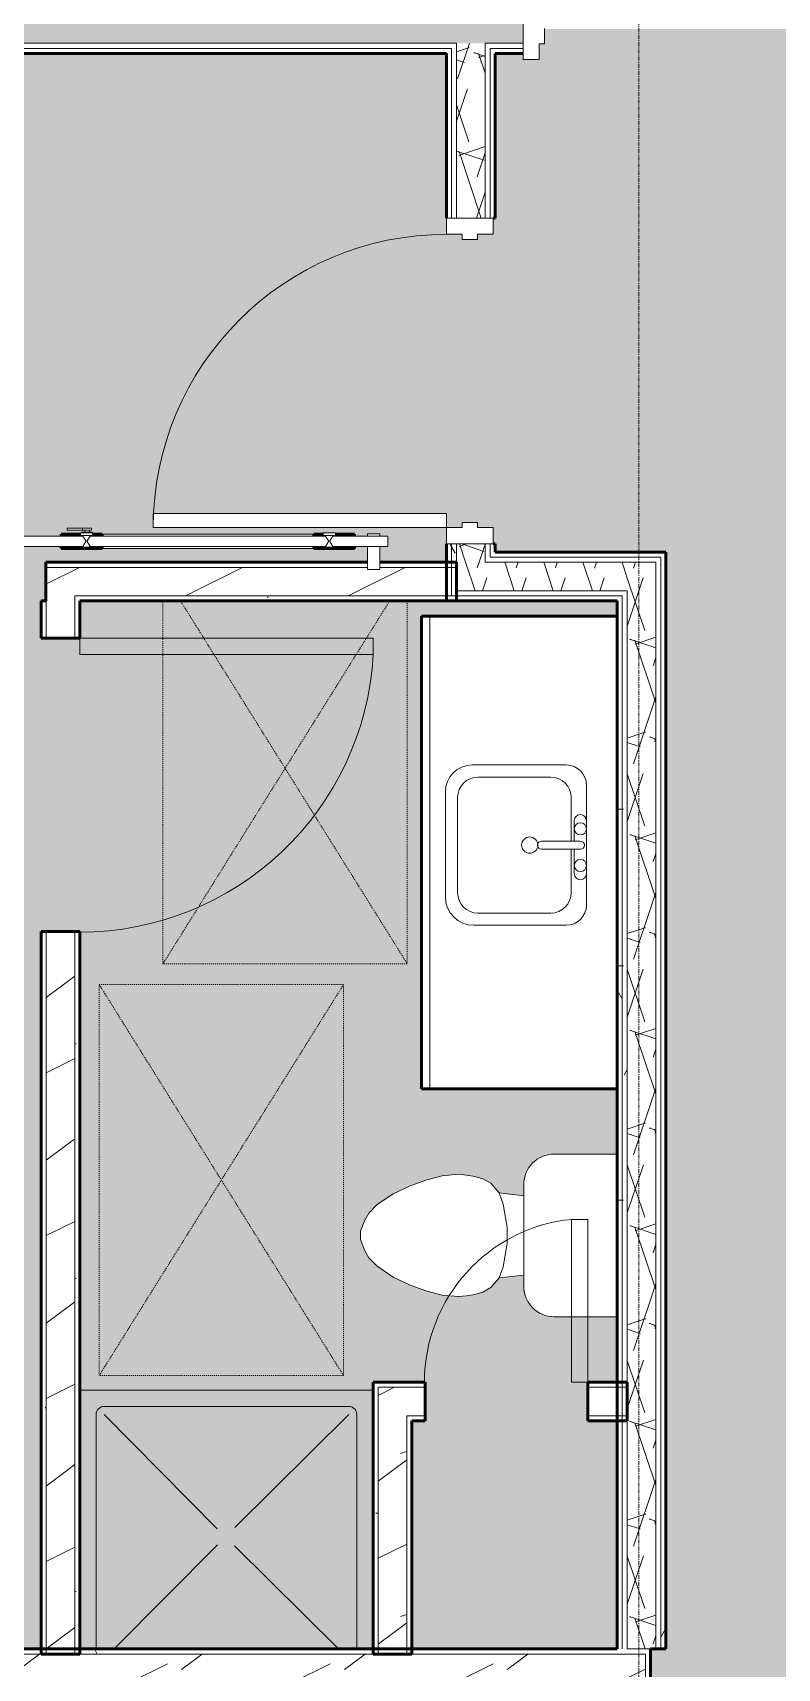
# Model space of a CAD drawing. Header units: inches. Extents: x -4292 to -464, y 9706 to 12474.
# Drawn here: x -3555.7 to -3464.3, y 11549 to 11749.7 of the extents above; entities that cross this region are included whole.
import ezdxf

# ---------------------------------------------------------------- set-up
doc = ezdxf.new("R2010")
doc.units = ezdxf.units.IN
doc.header["$MEASUREMENT"] = 0
doc.linetypes.add('Dash', pattern=[0.25, 0.125, -0.125])
doc.linetypes.add('Grid Line 1_2_', pattern=[0.875, 0.5, -0.125, 0.125, -0.125])
for name, color, linetype, lineweight in [('A-AREA-PATT-4', 254, 'Continuous', 9), ('A-DOOR-1', 7, 'Continuous', 9), ('A-DOOR-2', 90, 'Continuous', 20), ('A-DOOR-3', 50, 'Continuous', 13), ('A-DOOR-4', 250, 'Continuous', 50), ('A-DOOR-5', 31, 'Continuous', 20), ('A-DOOR-6', 31, 'Continuous', 9), ('A-DOOR-FRAM', 31, 'Continuous', 20), ('A-GENM-HDLN-1', 7, 'Dash', 9), ('A-WALL', 113, 'Continuous', 13), ('A-WALL-2', 250, 'Continuous', 50), ('A-WALL-3', 50, 'Continuous', 13), ('A-WALL-4', 113, 'Continuous', 50), ('A-WALL-PATT-1', 7, 'Continuous', 9), ('A-WALL-PATT-2', 8, 'Continuous', 9), ('A-WALL-PATT-5', 111, 'Continuous', 9), ('I-WALL-1', 2, 'Continuous', 50), ('P-SANR-FIXT-1', 7, 'Continuous', 9), ('Q-CASE-1', 250, 'Continuous', 50), ('Q-CASE-2', 7, 'Continuous', 9), ('S-GRID-1', 1, 'Grid Line 1_2_', 9)]:
    doc.layers.add(name, color=color, linetype=linetype, lineweight=lineweight)
doc.layers.add('A-AREA-PATT-6', color=254, linetype='Continuous', lineweight=9, transparency=1)
pattern_1 = [(0, (0, 0), (38.4, 9.6), [1.584, -27.216, 1.584, -27.216, -153.6]), (0, (0, 0), (38.4, 9.6), [-57.6, 1.584, -56.016, 1.584, -27.216, -67.2]), (0, (0, 0), (38.4, 9.6), [-144, 1.584, -17.616, 1.584, -46.416]), (120, (14.4, 4.8), (-27.513844, 28.4553755), [1.584, -27.216, 1.584, -27.216, -153.6]), (120, (14.4, 4.8), (-27.513844, 28.4553755), [-57.6, 1.584, -56.016, 1.584, -27.216, -67.2]), (120, (14.4, 4.8), (-27.513844, 28.4553755), [-144, 1.584, -17.616, 1.584, -46.416]), (240, (19.2, 24), (-10.886156, -38.0553755), [1.584, -27.216, 1.584, -27.216, -153.6]), (240, (19.2, 24), (-10.886156, -38.0553755), [-57.6, 1.584, -56.016, 1.584, -27.216, -67.2]), (240, (19.2, 24), (-10.886156, -38.0553755), [-144, 1.584, -17.616, 1.584, -46.416])]
pattern_2 = [(161.57, (0.6, 0.6), (-4.80033747, -0.00041462), [0, -34.152, 3.792, 0]), (18.43, (-0.6, 0.6), (-4.80033747, 0.00041462), [0, -34.152, 3.792, 0]), (108.43, (0.6, 0.6), (2.39913218, -12.00105099), [11.382, -26.562]), (71.57, (-0.6, 0.6), (2.39913218, 12.00105099), [11.382, -26.562])]
pattern_3 = [(216.87, (7.997, 19.992), (59.9755286, 39.9843071), [9.996, -89.964]), (206.565, (19.992, 13.994), (-19.991807, -19.992219), [22.352, -22.352]), (198.435, (19.992, 3.998), (-39.983821, -19.991955), [12.644, -50.576])]

msp = doc.modelspace()

# ---------------------------------------------------------------- hatches: boundary and pattern name
at = {"layer": 'A-AREA-PATT-4'}
h = msp.add_hatch(color=256, dxfattribs=at)
h.paths.add_polyline_path([(-3652.74, 11551.36), (-3652.74, 11630.36), (-3592.74, 11630.36), (-3592.74, 11551.36), (-3589.81, 11551.36), (-3589.81, 11569.36), (-3571.81, 11569.36), (-3571.81, 11551.36), (-3554.67, 11551.36), (-3554.67, 11639.41), (-3549.92, 11639.41), (-3549.92, 11551.36), (-3513.92, 11551.36), (-3513.92, 11584.12), (-3507.55, 11584.12), (-3507.55, 11579.37), (-3509.17, 11579.37), (-3509.17, 11551.36), (-3483.97, 11551.36), (-3483.97, 11579.37), (-3487.55, 11579.37), (-3487.55, 11584.12), (-3483.97, 11584.12), (-3483.97, 11592.14), (-3491.7, 11592.14), (-3492.66, 11592.27), (-3493.56, 11592.64), (-3494.33, 11593.23), (-3494.93, 11594), (-3495.3, 11594.9), (-3495.43, 11595.94), (-3495.43, 11597.25), (-3498.45, 11596.91), (-3499.45, 11595.71), (-3500.45, 11595.15), (-3501.96, 11594.79), (-3502.45, 11594.7), (-3503.45, 11594.62), (-3505.44, 11594.79), (-3507.45, 11595.33), (-3509.8, 11596.22), (-3511.45, 11596.99), (-3513.45, 11598.38), (-3514.45, 11599.38), (-3514.95, 11600.24), (-3515.45, 11601.62), (-3515.45, 11602.62), (-3514.95, 11603.99), (-3514.45, 11604.86), (-3513.3, 11605.96), (-3511.45, 11607.24), (-3509.45, 11608.18), (-3507.45, 11608.9), (-3505.44, 11609.44), (-3503.45, 11609.62), (-3501.92, 11609.44), (-3501.45, 11609.35), (-3500.45, 11609.08), (-3499.45, 11608.52), (-3498.45, 11607.33), (-3495.43, 11606.98), (-3495.43, 11608.37), (-3495.3, 11609.33), (-3494.93, 11610.23), (-3494.33, 11611), (-3493.56, 11611.59), (-3492.66, 11611.96), (-3491.7, 11612.09), (-3483.97, 11612.09), (-3483.97, 11620.12), (-3507.97, 11620.12), (-3507.97, 11678.11), (-3483.97, 11678.11), (-3483.97, 11679.99), (-3549.92, 11679.99), (-3549.92, 11675.41), (-3554.67, 11675.41), (-3554.67, 11679.99), (-3554.1, 11679.99), (-3554.1, 11684.74), (-3514.6, 11684.74), (-3514.6, 11686.69), (-3516.2, 11686.69), (-3516.2, 11686.44), (-3552.2, 11686.44), (-3552.2, 11686.69), (-3590.6, 11686.69), (-3590.6, 11684.74), (-3590.1, 11684.74), (-3590.1, 11679.99), (-3593.94, 11679.99), (-3593.94, 11669.56), (-3599.24, 11669.56), (-3599.24, 11668.81), (-3601.74, 11668.81), (-3601.74, 11669.56), (-3638.99, 11669.56), (-3638.99, 11670.94), (-3673.99, 11670.94), (-3673.99, 11669.56), (-3674.24, 11669.56), (-3674.24, 11668.81), (-3676.74, 11668.81), (-3676.74, 11551.36), (-3673.74, 11551.36), (-3673.74, 11569.36), (-3655.74, 11569.36), (-3655.74, 11551.36)], flags=0)
h.paths.add_polyline_path([(-3504.92, 11688.99), (-3540.92, 11688.99), (-3540.92, 11690.74), (-3504.92, 11690.74)], flags=0)
h.paths.add_polyline_path([(-3851.85, 11557.21), (-3848.54, 11557.21), (-3848.54, 11583.21), (-3823.54, 11583.21), (-3823.54, 11557.21), (-3819.91, 11557.21), (-3819.91, 11582.38), (-3820.54, 11582.38), (-3820.54, 11587.13), (-3815.16, 11587.13), (-3815.16, 11575.36), (-3705.49, 11575.36), (-3705.49, 11664.69), (-3713.49, 11664.69), (-3713.49, 11700.44), (-3705.49, 11700.44), (-3705.49, 11705.19), (-3593.94, 11705.19), (-3593.94, 11684.74), (-3592.1, 11684.74), (-3592.1, 11686.69), (-3593.1, 11686.71), (-3593.1, 11687.94), (-3592.1, 11687.94), (-3592.1, 11688.21), (-3590.6, 11688.21), (-3590.6, 11687.94), (-3552.2, 11687.94), (-3552.2, 11688.19), (-3549.86, 11688.19), (-3549.86, 11688.36), (-3549.58, 11688.36), (-3549.53, 11688.44), (-3549.21, 11688.44), (-3549.26, 11688.69), (-3551.46, 11688.71), (-3551.41, 11688.94), (-3548.47, 11688.94), (-3548.52, 11688.69), (-3548.86, 11688.69), (-3548.86, 11688.44), (-3548.48, 11688.44), (-3548.48, 11688.36), (-3548.36, 11688.36), (-3548.36, 11688.19), (-3520.04, 11688.19), (-3520.04, 11688.36), (-3518.54, 11688.36), (-3518.54, 11688.19), (-3516.2, 11688.19), (-3516.2, 11687.94), (-3514.6, 11687.94), (-3514.6, 11688.21), (-3513.1, 11688.21), (-3513.1, 11687.94), (-3512.1, 11687.92), (-3512.1, 11686.69), (-3513.1, 11686.69), (-3513.1, 11684.74), (-3504.92, 11684.74), (-3504.92, 11688.99), (-3502.99, 11688.99), (-3502.99, 11689.61), (-3501.92, 11689.61), (-3501.92, 11724.36), (-3502.99, 11724.36), (-3502.99, 11724.99), (-3504.92, 11724.99), (-3504.92, 11747.19), (-3741.11, 11747.19), (-3741.11, 11731.06), (-3759.11, 11731.06), (-3759.11, 11735.06), (-3795.11, 11735.06), (-3795.11, 11731.06), (-3813.11, 11731.06), (-3813.11, 11747.19), (-3819.6, 11747.19), (-3819.6, 11736.64), (-3824.35, 11736.64), (-3824.35, 11747.19), (-3851.85, 11747.19), (-3851.85, 11740.4), (-3855.72, 11740.4), (-3855.72, 11702.38), (-3852.5, 11702.38), (-3852.47, 11705.34), (-3824.35, 11705.34), (-3824.35, 11706.64), (-3819.6, 11706.64), (-3819.6, 11715.06), (-3759.6, 11715.06), (-3759.6, 11685.06), (-3819.6, 11685.06), (-3819.6, 11700.59), (-3851.85, 11700.59), (-3851.85, 11587.13), (-3850.54, 11587.13), (-3850.54, 11582.38), (-3851.85, 11582.38), (-3851.85, 11563.71)], flags=0)
h.paths.add_polyline_path([(-3807.95, 11634.42), (-3840.96, 11634.42), (-3840.96, 11669.42), (-3834.96, 11669.42), (-3834.96, 11670.42), (-3762.96, 11670.42), (-3762.96, 11669.42), (-3756.96, 11669.42), (-3756.96, 11634.42), (-3787.53, 11634.42)], flags=0)
h.paths.add_polyline_path([(-3681.49, 11664.69), (-3681.49, 11700.44), (-3683.49, 11700.44), (-3683.49, 11664.69)], flags=0)
h.paths.add_polyline_path([(-3636.99, 11670.94), (-3601.99, 11670.94), (-3601.99, 11674.31), (-3601.74, 11674.31), (-3601.74, 11675.06), (-3599.24, 11675.06), (-3599.24, 11674.31), (-3598.69, 11674.31), (-3598.69, 11700.44), (-3676.74, 11700.44), (-3676.74, 11675.06), (-3674.24, 11675.06), (-3674.24, 11674.31), (-3673.99, 11674.31), (-3673.99, 11672.31), (-3636.99, 11672.31)], flags=0)
h.paths.add_polyline_path([(-3850.5, 11707.39), (-3851.5, 11707.39), (-3851.5, 11735.39), (-3826.25, 11735.39), (-3826.25, 11717.38), (-3825.75, 11717.36), (-3825.75, 11716.9), (-3826.25, 11716.9), (-3826.25, 11707.39), (-3835.63, 11707.39)], flags=0)
at = {"layer": 'A-AREA-PATT-6'}
h = msp.add_hatch(color=256, dxfattribs=at)
h.paths.add_polyline_path([(-2573.72, 10267.78), (-2609.72, 10267.78), (-2609.72, 10269.53), (-2573.72, 10269.53)], flags=0)
h.paths.add_polyline_path([(-2573.72, 11759), (-2609.72, 11759), (-2609.72, 11760.75), (-2573.72, 11760.75)], flags=0)
h.paths.add_polyline_path([(-2622.79, 10240.18), (-2589.26, 10240.18), (-2589.26, 10240.74), (-2587.26, 10240.74), (-2587.26, 10246.36), (-2573.72, 10246.36), (-2573.72, 10267.78), (-2571.97, 10267.78), (-2571.97, 10268.4), (-2570.72, 10268.4), (-2570.72, 10339.15), (-2571.97, 10339.15), (-2571.97, 10339.78), (-2573.72, 10339.78), (-2573.72, 10364.19), (-2493.57, 10364.19), (-2481.15, 10376.61), (-2481.68, 10377.14), (-2480.27, 10378.56), (-2478.9, 10377.19), (-2478.45, 10377.63), (-2477.17, 10376.35), (-2452.6, 10400.92), (-2453.88, 10402.2), (-2453.44, 10402.64), (-2454.81, 10404.01), (-2453.4, 10405.43), (-2452.87, 10404.9), (-2442.44, 10415.33), (-2453.18, 10426.07), (-2453.71, 10425.54), (-2455.12, 10426.95), (-2453.75, 10428.32), (-2454.2, 10428.76), (-2452.91, 10430.05), (-2477.49, 10454.62), (-2478.77, 10453.34), (-2479.21, 10453.78), (-2480.58, 10452.41), (-2481.99, 10453.82), (-2481.46, 10454.35), (-2490.13, 10463.01), (-2503.97, 10449.16), (-2508.22, 10449.16), (-2513.12, 10444.26), (-2513.12, 10449.16), (-2650.52, 10449.16), (-2650.52, 10470.39), (-2670.72, 10470.39), (-2670.72, 10469.64), (-2672.72, 10469.64), (-2672.72, 10471.58), (-2673.35, 10471.58), (-2673.35, 10473.39), (-2708.1, 10473.39), (-2708.1, 10471.58), (-2708.72, 10471.58), (-2708.72, 10469.64), (-2710.72, 10469.64), (-2710.72, 10470.39), (-2718.72, 10470.39), (-2718.72, 10469.64), (-2720.72, 10469.64), (-2720.72, 10471.58), (-2721.35, 10471.58), (-2721.35, 10473.39), (-2756.1, 10473.39), (-2756.1, 10471.58), (-2756.72, 10471.58), (-2756.72, 10469.64), (-2758.72, 10469.64), (-2758.72, 10470.39), (-2778.92, 10470.39), (-2778.92, 10449.44), (-3015.32, 10449.44), (-3015.32, 10470.39), (-3016.32, 10470.39), (-3016.32, 10470.64), (-3018.32, 10470.64), (-3018.32, 10472.58), (-3018.95, 10472.58), (-3018.95, 10473.39), (-3053.7, 10473.39), (-3053.7, 10472.58), (-3054.32, 10472.58), (-3054.32, 10470.64), (-3056.32, 10470.64), (-3056.32, 10470.39), (-3076.52, 10470.39), (-3076.52, 10449.44), (-3207.32, 10449.44), (-3207.32, 10470.39), (-3227.52, 10470.39), (-3227.52, 10470.64), (-3229.52, 10470.64), (-3229.52, 10472.58), (-3230.15, 10472.58), (-3230.15, 10473.39), (-3264.9, 10473.39), (-3264.9, 10472.58), (-3265.52, 10472.58), (-3265.52, 10470.64), (-3267.52, 10470.64), (-3267.52, 10470.39), (-3268.52, 10470.39), (-3268.52, 10449.16), (-3408.92, 10449.16), (-3408.92, 10851.39), (-3408.24, 10851.39), (-3408.24, 10852.89), (-3405.49, 10852.89), (-3405.49, 10869.57), (-3408.24, 10869.57), (-3408.24, 10871.07), (-3405.49, 10871.07), (-3405.49, 10889.26), (-3408.24, 10889.26), (-3408.24, 10890.76), (-3405.49, 10890.76), (-3405.49, 10908.94), (-3408.24, 10908.94), (-3408.24, 10910.44), (-3405.49, 10910.44), (-3405.49, 10928.62), (-3408.24, 10928.62), (-3408.24, 10930.12), (-3405.49, 10930.12), (-3405.49, 10948.31), (-3408.24, 10948.31), (-3408.24, 10949.81), (-3405.49, 10949.81), (-3405.49, 10967.99), (-3408.24, 10967.99), (-3408.24, 10969.49), (-3405.49, 10969.49), (-3405.49, 10987.67), (-3408.24, 10987.67), (-3408.24, 10989.17), (-3405.49, 10989.17), (-3405.49, 11007.36), (-3408.24, 11007.36), (-3408.24, 11008.86), (-3405.49, 11008.86), (-3405.49, 11027.04), (-3408.24, 11027.04), (-3408.24, 11028.54), (-3405.49, 11028.54), (-3405.49, 11046.73), (-3408.24, 11046.73), (-3408.24, 11048.23), (-3405.49, 11048.23), (-3405.49, 11066.41), (-3408.24, 11066.41), (-3408.24, 11067.91), (-3405.49, 11067.91), (-3405.49, 11086.29), (-3408.24, 11086.29), (-3408.24, 11087.79), (-3408.92, 11087.79), (-3408.92, 11649.61), (-3268.52, 11649.61), (-3268.52, 11628.39), (-3267.52, 11628.39), (-3267.52, 11628.14), (-3265.52, 11628.14), (-3265.52, 11626.2), (-3264.9, 11626.2), (-3264.9, 11625.39), (-3230.15, 11625.39), (-3230.15, 11626.2), (-3229.52, 11626.2), (-3229.52, 11628.14), (-3227.52, 11628.14), (-3227.52, 11628.39), (-3207.32, 11628.39), (-3207.32, 11649.34), (-3076.52, 11649.34), (-3076.52, 11628.39), (-3056.32, 11628.39), (-3056.32, 11628.14), (-3054.32, 11628.14), (-3054.32, 11626.2), (-3053.7, 11626.2), (-3053.7, 11625.39), (-3018.95, 11625.39), (-3018.95, 11626.2), (-3018.32, 11626.2), (-3018.32, 11628.14), (-3016.32, 11628.14), (-3016.32, 11628.39), (-3015.32, 11628.39), (-3015.32, 11649.34), (-2778.92, 11649.34), (-2778.92, 11628.39), (-2758.72, 11628.39), (-2758.72, 11629.14), (-2756.72, 11629.14), (-2756.72, 11627.2), (-2756.1, 11627.2), (-2756.1, 11625.39), (-2721.35, 11625.39), (-2721.35, 11627.2), (-2720.72, 11627.2), (-2720.72, 11629.14), (-2718.72, 11629.14), (-2718.72, 11628.39), (-2710.72, 11628.39), (-2710.72, 11629.14), (-2708.72, 11629.14), (-2708.72, 11627.2), (-2708.1, 11627.2), (-2708.1, 11625.39), (-2673.35, 11625.39), (-2673.35, 11627.2), (-2672.72, 11627.2), (-2672.72, 11629.14), (-2670.72, 11629.14), (-2670.72, 11628.39), (-2650.52, 11628.39), (-2650.52, 11649.61), (-2513.12, 11649.61), (-2513.12, 11654.52), (-2508.22, 11649.61), (-2503.97, 11649.61), (-2490.13, 11635.76), (-2481.46, 11644.43), (-2481.99, 11644.96), (-2480.58, 11646.37), (-2479.21, 11645), (-2478.77, 11645.44), (-2477.49, 11644.16), (-2452.91, 11668.73), (-2454.2, 11670.02), (-2453.75, 11670.46), (-2455.12, 11671.83), (-2453.71, 11673.24), (-2453.18, 11672.71), (-2442.44, 11683.45), (-2452.87, 11693.88), (-2453.4, 11693.35), (-2454.81, 11694.77), (-2453.44, 11696.14), (-2453.88, 11696.58), (-2452.6, 11697.86), (-2477.17, 11722.43), (-2478.45, 11721.15), (-2478.9, 11721.59), (-2480.27, 11720.22), (-2481.68, 11721.64), (-2481.15, 11722.17), (-2493.57, 11734.59), (-2573.72, 11734.59), (-2573.72, 11759), (-2571.97, 11759), (-2571.97, 11759.63), (-2570.72, 11759.63), (-2570.72, 11830.38), (-2571.97, 11830.38), (-2571.97, 11831), (-2573.72, 11831), (-2573.72, 11852.41), (-2587.26, 11852.41), (-2587.26, 11858.04), (-2589.26, 11858.04), (-2589.26, 11858.6), (-2625.26, 11858.6), (-2625.26, 11858.04), (-2627.26, 11858.04), (-2627.26, 11852.41), (-2634.92, 11852.41), (-2634.92, 11716.64), (-2736.7, 11716.64), (-2736.7, 11737.59), (-2737.7, 11737.59), (-2737.7, 11737.84), (-2739.7, 11737.84), (-2739.7, 11739.78), (-2740.32, 11739.78), (-2740.32, 11740.59), (-2775.07, 11740.59), (-2775.07, 11739.78), (-2775.7, 11739.78), (-2775.7, 11737.84), (-2777.7, 11737.84), (-2777.7, 11737.59), (-2797.9, 11737.59), (-2797.9, 11716.64), (-3072.92, 11716.64), (-3072.92, 11737.59), (-3093.12, 11737.59), (-3093.12, 11736.84), (-3095.12, 11736.84), (-3095.12, 11738.78), (-3095.75, 11738.78), (-3095.75, 11740.59), (-3130.5, 11740.59), (-3130.5, 11738.78), (-3131.12, 11738.78), (-3131.12, 11736.84), (-3133.12, 11736.84), (-3133.12, 11737.59), (-3141.12, 11737.59), (-3141.12, 11736.84), (-3143.12, 11736.84), (-3143.12, 11738.78), (-3143.75, 11738.78), (-3143.75, 11740.59), (-3178.5, 11740.59), (-3178.5, 11738.78), (-3179.12, 11738.78), (-3179.12, 11736.84), (-3181.12, 11736.84), (-3181.12, 11737.59), (-3201.32, 11737.59), (-3201.32, 11716.64), (-3418.52, 11716.64), (-3418.52, 11747.19), (-3455.52, 11747.19), (-3455.52, 11746.44), (-3457.52, 11746.44), (-3457.52, 11748.38), (-3458.15, 11748.38), (-3458.15, 11750.19), (-3492.9, 11750.19), (-3492.9, 11748.38), (-3493.52, 11748.38), (-3493.52, 11746.44), (-3495.52, 11746.44), (-3495.52, 11747.19), (-3498.92, 11747.19), (-3498.92, 11726.99), (-3499.17, 11726.99), (-3499.17, 11724.99), (-3501.11, 11724.99), (-3501.11, 11724.36), (-3501.92, 11724.36), (-3501.92, 11689.61), (-3501.11, 11689.61), (-3501.11, 11688.99), (-3499.17, 11688.99), (-3499.17, 11686.99), (-3498.92, 11686.99), (-3498.92, 11685.99), (-3477.97, 11685.99), (-3477.97, 11551.36), (-3479.87, 11551.36), (-3479.87, 11515.24), (-3486.06, 11515.24), (-3486.06, 11466.74), (-3479.87, 11466.74), (-3479.87, 11430.61), (-3607, 11430.61), (-3607, 11436.24), (-3609, 11436.24), (-3609, 11436.8), (-3645, 11436.8), (-3645, 11436.24), (-3647, 11436.24), (-3647, 11430.61), (-3662.12, 11430.61), (-3662.12, 11378.79), (-3652.72, 11378.79), (-3652.72, 11379.54), (-3650.72, 11379.54), (-3650.72, 11377.6), (-3650.1, 11377.6), (-3650.1, 11375.79), (-3615.35, 11375.79), (-3615.35, 11377.6), (-3614.72, 11377.6), (-3614.72, 11379.54), (-3612.72, 11379.54), (-3612.72, 11378.79), (-3477.97, 11378.79), (-3477.97, 11027.19), (-3498.92, 11027.19), (-3498.92, 11006.99), (-3499.17, 11006.99), (-3499.17, 11004.99), (-3501.11, 11004.99), (-3501.11, 11004.36), (-3501.92, 11004.36), (-3501.92, 10969.61), (-3501.11, 10969.61), (-3501.11, 10968.99), (-3499.17, 10968.99), (-3499.17, 10966.99), (-3498.92, 10966.99), (-3498.92, 10965.99), (-3477.97, 10965.99), (-3477.97, 10710.39), (-3498.92, 10710.39), (-3498.92, 10709.39), (-3499.17, 10709.39), (-3499.17, 10707.39), (-3501.11, 10707.39), (-3501.11, 10706.76), (-3501.92, 10706.76), (-3501.92, 10672.01), (-3501.11, 10672.01), (-3501.11, 10671.39), (-3499.17, 10671.39), (-3499.17, 10669.39), (-3498.92, 10669.39), (-3498.92, 10649.19), (-3477.97, 10649.19), (-3477.97, 10412.79), (-3498.92, 10412.79), (-3498.92, 10392.59), (-3499.17, 10392.59), (-3499.17, 10390.59), (-3501.11, 10390.59), (-3501.11, 10389.96), (-3501.92, 10389.96), (-3501.92, 10355.21), (-3501.11, 10355.21), (-3501.11, 10354.59), (-3499.17, 10354.59), (-3499.17, 10352.59), (-3498.92, 10352.59), (-3498.92, 10351.59), (-3496.92, 10351.59), (-3496.92, 10352.34), (-3494.92, 10352.34), (-3494.92, 10350.4), (-3494.3, 10350.4), (-3494.3, 10348.59), (-3459.55, 10348.59), (-3459.55, 10350.4), (-3458.92, 10350.4), (-3458.92, 10352.34), (-3456.92, 10352.34), (-3456.92, 10351.59), (-3418.52, 10351.59), (-3418.52, 10382.14), (-3201.32, 10382.14), (-3201.32, 10361.19), (-3181.12, 10361.19), (-3181.12, 10361.94), (-3179.12, 10361.94), (-3179.12, 10360), (-3178.5, 10360), (-3178.5, 10358.19), (-3143.75, 10358.19), (-3143.75, 10360), (-3143.12, 10360), (-3143.12, 10361.94), (-3141.12, 10361.94), (-3141.12, 10361.19), (-3133.12, 10361.19), (-3133.12, 10361.94), (-3131.12, 10361.94), (-3131.12, 10360), (-3130.5, 10360), (-3130.5, 10358.19), (-3095.75, 10358.19), (-3095.75, 10360), (-3095.12, 10360), (-3095.12, 10361.94), (-3093.12, 10361.94), (-3093.12, 10361.19), (-3072.92, 10361.19), (-3072.92, 10382.14), (-2797.9, 10382.14), (-2797.9, 10361.19), (-2777.7, 10361.19), (-2777.7, 10360.94), (-2775.7, 10360.94), (-2775.7, 10359), (-2775.07, 10359), (-2775.07, 10358.19), (-2740.32, 10358.19), (-2740.32, 10359), (-2739.7, 10359), (-2739.7, 10360.94), (-2737.7, 10360.94), (-2737.7, 10361.19), (-2736.7, 10361.19), (-2736.7, 10382.14), (-2634.92, 10382.14), (-2634.92, 10246.36), (-2637.92, 10246.36), (-2637.92, 10240.18), (-2634.51, 10240.18), (-2634.49, 10246.36), (-2627.26, 10246.36), (-2627.26, 10240.74), (-2625.26, 10240.74), (-2625.26, 10240.18)], flags=0)
h.paths.add_polyline_path([(-2609.72, 10338.03), (-2609.72, 10339.78), (-2573.72, 10339.78), (-2573.72, 10338.03), (-2595.23, 10338.03)], flags=0)
h.paths.add_polyline_path([(-2573.72, 11829.25), (-2609.72, 11829.25), (-2609.72, 11831), (-2573.72, 11831)], flags=0)
at = {"layer": 'A-WALL-PATT-1'}
h = msp.add_hatch(dxfattribs=at)
h.set_pattern_fill('FP_1', color=256, style=0, pattern_type=2)
h.set_pattern_definition(pattern_1)
h.paths.add_polyline_path([(-3593.94, 11679.99), (-3590.1, 11679.99), (-3590.1, 11680.61), (-3593.94, 11680.61)], flags=0)
h.paths.add_polyline_path([(-3503.67, 11679.99), (-3503.67, 11680.61), (-3550.55, 11680.61), (-3550.55, 11679.99), (-3504.85, 11679.99)], flags=0)
h = msp.add_hatch(dxfattribs=at)
h.set_pattern_fill('FP_1', color=256, style=0, pattern_type=2)
h.set_pattern_definition(pattern_1)
h.paths.add_polyline_path([(-3554.67, 11551.36), (-3554.05, 11551.36), (-3554.05, 11639.41), (-3554.67, 11639.41), (-3554.67, 11551.36)], flags=0)
h.paths.add_polyline_path([(-3554.67, 11675.41), (-3554.05, 11675.41), (-3554.1, 11679.99), (-3554.67, 11679.99), (-3554.67, 11678.33)], flags=0)
h = msp.add_hatch(dxfattribs=at)
h.set_pattern_fill('FP_1', color=256, style=0, pattern_type=2)
h.set_pattern_definition(pattern_1)
h.paths.add_polyline_path([(-3550.55, 11551.36), (-3549.92, 11551.36), (-3549.92, 11639.41), (-3550.55, 11639.41), (-3550.55, 11574.54)], flags=0)
h.paths.add_polyline_path([(-3550.55, 11675.41), (-3549.92, 11675.41), (-3549.92, 11679.99), (-3550.55, 11679.99), (-3550.55, 11678.33)], flags=0)
h = msp.add_hatch(dxfattribs=at)
h.set_pattern_fill('FP_1', color=256, style=0, pattern_type=2)
h.set_pattern_definition(pattern_1)
h.paths.add_polyline_path([(-3513.92, 11551.36), (-3513.3, 11551.36), (-3513.3, 11584.12), (-3513.92, 11584.12), (-3513.92, 11559.33)], flags=0)
at = {"layer": 'A-WALL-PATT-2'}
h = msp.add_hatch(dxfattribs=at)
h.set_pattern_fill('FP_2', color=256, style=0, pattern_type=2)
h.set_pattern_definition(pattern_3)
h.paths.add_polyline_path([(-3594.57, 11680.61), (-3590.1, 11680.61), (-3590.1, 11684.11), (-3590.6, 11684.11), (-3590.6, 11683.84), (-3592.1, 11683.84), (-3592.1, 11684.11), (-3594.57, 11684.11)], flags=0)
h.paths.add_polyline_path([(-3554.05, 11680.61), (-3503.67, 11680.61), (-3503.67, 11684.11), (-3513.1, 11684.11), (-3513.1, 11683.84), (-3514.6, 11683.84), (-3514.6, 11684.11), (-3554.1, 11684.11), (-3554.1, 11680.61)], flags=0)
h = msp.add_hatch(dxfattribs=at)
h.set_pattern_fill('FP_2', color=256, style=0, pattern_type=2)
h.set_pattern_definition(pattern_3)
h.paths.add_polyline_path([(-3550.55, 11550.74), (-3550.55, 11639.41), (-3554.05, 11639.41), (-3554.05, 11550.74)], flags=0)
h.paths.add_polyline_path([(-3550.55, 11675.41), (-3550.55, 11680.61), (-3554.1, 11680.61), (-3554.05, 11675.41)], flags=0)
h = msp.add_hatch(dxfattribs=at)
h.set_pattern_fill('FP_2', color=256, style=0, pattern_type=2)
h.set_pattern_definition(pattern_3)
h.paths.add_polyline_path([(-3513.3, 11550.74), (-3509.8, 11550.74), (-3509.8, 11583.49), (-3513.3, 11583.49), (-3513.3, 11559.07)], flags=0)
at = {"layer": 'A-WALL-PATT-5'}
h = msp.add_hatch(dxfattribs=at)
h.set_pattern_fill('FP_66', color=256, style=0, pattern_type=2)
h.set_pattern_definition(pattern_2)
h.paths.add_polyline_path([(-3455.52, 11748.44), (-3417.27, 11748.44), (-3417.27, 11751.94), (-3455.52, 11751.94), (-3455.52, 11750.25)], flags=0)
h.paths.add_polyline_path([(-3725.37, 11748.44), (-3495.52, 11748.44), (-3495.52, 11751.94), (-3852.47, 11751.94), (-3852.47, 11748.44), (-3752.93, 11748.44)], flags=0)
h = msp.add_hatch(dxfattribs=at)
h.set_pattern_fill('FP_1', color=256, style=0, pattern_type=2)
h.set_pattern_definition(pattern_1)
h.paths.add_polyline_path([(-3417.9, 11747.81), (-3417.91, 11748.44), (-3455.52, 11748.44), (-3455.52, 11747.81), (-3418.52, 11747.81)], flags=0)
h.paths.add_polyline_path([(-3495.52, 11747.81), (-3495.52, 11748.44), (-3500.17, 11748.44), (-3500.17, 11747.81), (-3497.2, 11747.81)], flags=0)
h.paths.add_polyline_path([(-3812.11, 11747.81), (-3503.67, 11747.81), (-3503.67, 11748.44), (-3852.47, 11748.44), (-3852.47, 11747.81), (-3813.11, 11747.81)], flags=0)
h = msp.add_hatch(dxfattribs=at)
h.set_pattern_fill('FP_1', color=256, style=0, pattern_type=2)
h.set_pattern_definition(pattern_1)
h.paths.add_polyline_path([(-3418.52, 11747.19), (-3418.52, 11747.81), (-3455.52, 11747.81), (-3455.52, 11747.19), (-3422.16, 11747.19)], flags=0)
h.paths.add_polyline_path([(-3498.92, 11747.19), (-3495.52, 11747.19), (-3495.52, 11747.81), (-3499.55, 11747.81), (-3499.55, 11747.19)], flags=0)
h.paths.add_polyline_path([(-3813.11, 11747.19), (-3504.3, 11747.19), (-3504.3, 11747.81), (-3852.47, 11747.81), (-3852.47, 11747.19), (-3813.3, 11747.19)], flags=0)
h = msp.add_hatch(dxfattribs=at)
h.set_pattern_fill('FP_1', color=256, style=0, pattern_type=2)
h.set_pattern_definition(pattern_1)
h.paths.add_polyline_path([(-3503.67, 11684.74), (-3503.67, 11686.99), (-3504.3, 11686.99), (-3504.3, 11684.74)], flags=0)
h.paths.add_polyline_path([(-3503.67, 11726.99), (-3503.67, 11747.81), (-3504.3, 11747.81), (-3504.3, 11726.99)], flags=0)
h = msp.add_hatch(dxfattribs=at)
h.set_pattern_fill('FP_66', color=256, style=0, pattern_type=2)
h.set_pattern_definition(pattern_2)
h.paths.add_polyline_path([(-3503.67, 11684.74), (-3500.17, 11684.74), (-3500.17, 11686.99), (-3503.67, 11686.99), (-3503.67, 11685.36)], flags=0)
h.paths.add_polyline_path([(-3502.99, 11726.99), (-3500.17, 11726.99), (-3500.17, 11748.44), (-3503.67, 11748.44), (-3503.67, 11726.99)], flags=0)
h = msp.add_hatch(dxfattribs=at)
h.set_pattern_fill('FP_1', color=256, style=0, pattern_type=2)
h.set_pattern_definition(pattern_1)
h.paths.add_polyline_path([(-3504.92, 11684.74), (-3504.3, 11684.74), (-3504.3, 11686.99), (-3504.92, 11686.99), (-3504.92, 11685.99)], flags=0)
h.paths.add_polyline_path([(-3504.92, 11726.99), (-3504.3, 11726.99), (-3504.3, 11747.19), (-3504.92, 11747.19), (-3504.92, 11740.61)], flags=0)
h = msp.add_hatch(dxfattribs=at)
h.set_pattern_fill('FP_1', color=256, style=0, pattern_type=2)
h.set_pattern_definition(pattern_1)
h.paths.add_polyline_path([(-3477.97, 11551.36), (-3477.97, 11685.99), (-3478.6, 11685.99), (-3478.6, 11551.36)], flags=0)
h = msp.add_hatch(dxfattribs=at)
h.set_pattern_fill('FP_66', color=256, style=0, pattern_type=2)
h.set_pattern_definition(pattern_2)
h.paths.add_polyline_path([(-3483.97, 11681.24), (-3482.72, 11681.24), (-3482.72, 11684.74), (-3503.67, 11684.74), (-3503.67, 11681.24), (-3484.25, 11681.24)], flags=0)
h = msp.add_hatch(dxfattribs=at)
h.set_pattern_fill('FP_66', color=256, style=0, pattern_type=2)
h.set_pattern_definition(pattern_2)
h.paths.add_polyline_path([(-3481.87, 11551.36), (-3479.22, 11551.36), (-3479.22, 11684.74), (-3482.72, 11684.74), (-3482.72, 11551.36)], flags=0)
h = msp.add_hatch(dxfattribs=at)
h.set_pattern_fill('FP_1', color=256, style=0, pattern_type=2)
h.set_pattern_definition(pattern_1)
h.paths.add_polyline_path([(-3478.6, 11551.36), (-3478.6, 11685.36), (-3479.22, 11685.36), (-3479.22, 11551.36)], flags=0)
h = msp.add_hatch(dxfattribs=at)
h.set_pattern_fill('FP_1', color=256, style=0, pattern_type=2)
h.set_pattern_definition(pattern_1)
h.paths.add_polyline_path([(-3483.35, 11551.36), (-3483.35, 11680.61), (-3483.97, 11680.61), (-3483.97, 11551.36)], flags=0)
h = msp.add_hatch(dxfattribs=at)
h.set_pattern_fill('FP_1', color=256, style=0, pattern_type=2)
h.set_pattern_definition(pattern_1)
h.paths.add_polyline_path([(-3482.72, 11551.36), (-3482.72, 11681.24), (-3483.35, 11681.24), (-3483.35, 11551.36)], flags=0)
h = msp.add_hatch(dxfattribs=at)
h.set_pattern_fill('FP_1', color=256, style=0, pattern_type=2)
h.set_pattern_definition(pattern_1)
h.paths.add_polyline_path([(-3597, 11550.74), (-3554.05, 11550.74), (-3554.05, 11551.36), (-3597, 11551.36)], flags=0)
h.paths.add_polyline_path([(-3479.87, 11550.74), (-3479.87, 11551.36), (-3509.8, 11551.36), (-3509.8, 11550.74), (-3480.5, 11550.74)], flags=0)
h.paths.add_polyline_path([(-3550.55, 11550.74), (-3513.3, 11550.74), (-3513.3, 11551.36), (-3550.55, 11551.36), (-3550.55, 11551)], flags=0)
h = msp.add_hatch(dxfattribs=at)
h.set_pattern_fill('FP_2', color=256, style=0, pattern_type=2)
h.set_pattern_definition(pattern_3)
h.paths.add_polyline_path([(-3597, 11547.24), (-3480.5, 11547.24), (-3480.5, 11550.74), (-3597, 11550.74), (-3597, 11548.34)], flags=0)

# ---------------------------------------------------------------- linework, layer by layer
at = {"layer": 'A-DOOR-1'}
for p, q in [((-3551.48, 11688.94), (-3551.48, 11688.69)), ((-3549.66, 11688.44), (-3549.66, 11688.36)), ((-3549.66, 11688.44), (-3549.41, 11688.44)), ((-3549.58, 11688.44), (-3549.66, 11688.44)), ((-3549.6, 11688.94), (-3548.54, 11688.94)), ((-3549.6, 11688.69), (-3549.6, 11688.94)), ((-3548.54, 11688.69), (-3549.6, 11688.69)), ((-3549.41, 11688.44), (-3548.66, 11688.44)), ((-3549.28, 11688.69), (-3549.28, 11688.44)), ((-3549.28, 11688.69), (-3549.28, 11688.44)), ((-3548.78, 11688.44), (-3548.78, 11688.69)), ((-3548.78, 11688.44), (-3548.78, 11688.69)), ((-3548.66, 11688.44), (-3548.41, 11688.44)), ((-3548.51, 11688.69), (-3548.51, 11688.94)), ((-3548.41, 11688.44), (-3548.48, 11688.44)), ((-3548.47, 11688.69), (-3548.47, 11688.94)), ((-3548.41, 11688.36), (-3548.41, 11688.44))]:
    msp.add_line(p, q, dxfattribs=at)
for centre, radius, start, end in [((-3549.92, 11675.41), 36.07, 270, 356.8211), ((-3487.55, 11584.12), 20.07, 95.7201, 180)]:
    msp.add_arc(centre, radius, start, end, dxfattribs=at)
for points, knots in [([(-3551.47, 11688.94), (-3551.47, 11688.94), (-3551.49, 11688.94), (-3551.45, 11688.94), (-3551.13, 11688.94), (-3550.81, 11688.94), (-3550.46, 11688.94), (-3550.05, 11688.94), (-3549.6, 11688.94)], [0.4885654, 0.4885654, 0.4885654, 0.4885654, 0.4969616, 0.5563887, 0.6054888, 0.6485379, 0.6854273, 0.722227, 0.722227, 0.722227, 0.722227]), ([(-3549.6, 11688.69), (-3550.05, 11688.69), (-3550.46, 11688.69), (-3550.81, 11688.69), (-3551.13, 11688.69), (-3551.45, 11688.69), (-3551.49, 11688.69), (-3551.47, 11688.69), (-3551.47, 11688.69)], [-0.722227, -0.722227, -0.722227, -0.722227, -0.6854273, -0.6485379, -0.6054888, -0.5563887, -0.4969616, -0.4885654, -0.4885654, -0.4885654, -0.4885654])]:
    msp.add_open_spline(points, degree=3, knots=knots, dxfattribs=at)
for points in [[(-3548.52, 11688.94), (-3548.5, 11688.94), (-3548.48, 11688.94), (-3548.47, 11688.94)], [(-3548.47, 11688.69), (-3548.48, 11688.69), (-3548.5, 11688.69), (-3548.52, 11688.69)]]:
    msp.add_open_spline(points, degree=3, dxfattribs=at)
at = {"layer": 'A-DOOR-2'}
for p, q in [((-3549.92, 11675.41), (-3513.91, 11675.41)), ((-3549.92, 11675.41), (-3549.92, 11673.41)), ((-3513.91, 11675.41), (-3513.91, 11673.41)), ((-3549.92, 11673.41), (-3513.91, 11673.41)), ((-3489.55, 11584.12), (-3489.55, 11604.08)), ((-3487.55, 11604.08), (-3489.55, 11604.08)), ((-3487.55, 11584.12), (-3487.55, 11604.08)), ((-3487.55, 11584.12), (-3489.55, 11584.12))]:
    msp.add_line(p, q, dxfattribs=at)
at = {"layer": 'A-DOOR-3'}
for p, q in [((-3549.54, 11687.94), (-3593.1, 11687.94)), ((-3549.86, 11688.36), (-3548.36, 11688.36)), ((-3549.86, 11688.04), (-3549.86, 11688.36)), ((-3549.86, 11688.04), (-3548.36, 11688.04)), ((-3549.6, 11688.04), (-3549.13, 11687.29)), ((-3549.07, 11687.29), (-3548.6, 11688.04)), ((-3519.74, 11687.94), (-3548.66, 11687.94)), ((-3548.36, 11688.36), (-3548.36, 11688.04)), ((-3547.2, 11688.19), (-3521.2, 11688.19)), ((-3520.04, 11688.36), (-3518.54, 11688.36)), ((-3520.04, 11688.36), (-3520.04, 11688.04)), ((-3520.04, 11688.04), (-3518.54, 11688.04)), ((-3519.81, 11688.04), (-3519.34, 11687.29)), ((-3519.28, 11687.29), (-3518.81, 11688.04)), ((-3512.1, 11687.94), (-3518.87, 11687.94)), ((-3518.54, 11688.04), (-3518.54, 11688.36)), ((-3514.6, 11688.21), (-3514.6, 11687.94)), ((-3513.1, 11688.21), (-3514.6, 11688.21)), ((-3513.1, 11687.94), (-3513.1, 11688.21)), ((-3512.1, 11687.94), (-3512.1, 11687.31)), ((-3593.1, 11686.69), (-3549.54, 11686.69)), ((-3549.13, 11687.35), (-3549.6, 11686.6)), ((-3549.1, 11686.6), (-3549.6, 11686.6)), ((-3548.6, 11686.6), (-3549.1, 11686.6)), ((-3548.6, 11686.6), (-3549.07, 11687.35)), ((-3548.65, 11686.69), (-3519.75, 11686.69)), ((-3521.2, 11686.44), (-3547.2, 11686.44)), ((-3519.34, 11687.35), (-3519.81, 11686.6)), ((-3519.31, 11686.6), (-3519.81, 11686.6)), ((-3518.81, 11686.6), (-3519.31, 11686.6)), ((-3518.81, 11686.6), (-3519.28, 11687.35)), ((-3518.86, 11686.69), (-3512.1, 11686.69)), ((-3514.6, 11686.69), (-3514.6, 11683.84)), ((-3513.1, 11683.84), (-3513.1, 11686.69)), ((-3512.1, 11687.31), (-3512.1, 11686.69)), ((-3514.6, 11683.84), (-3513.1, 11683.84))]:
    msp.add_line(p, q, dxfattribs=at)
at = {"layer": 'A-DOOR-4'}
for p, q in [((-3552.2, 11688.19), (-3552.2, 11687.92)), ((-3549.86, 11688.19), (-3552.2, 11688.19)), ((-3547.2, 11688.19), (-3548.36, 11688.19)), ((-3547.2, 11687.94), (-3547.2, 11688.19)), ((-3520.04, 11688.19), (-3521.2, 11688.19)), ((-3521.2, 11688.19), (-3521.2, 11687.94)), ((-3516.2, 11688.19), (-3518.54, 11688.19)), ((-3516.2, 11687.94), (-3516.2, 11688.19)), ((-3552.2, 11686.71), (-3552.2, 11686.44)), ((-3552.2, 11686.44), (-3547.2, 11686.44)), ((-3547.2, 11686.44), (-3547.2, 11686.7)), ((-3521.2, 11686.69), (-3521.2, 11686.44)), ((-3521.2, 11686.44), (-3516.2, 11686.44)), ((-3516.2, 11686.44), (-3516.2, 11686.69))]:
    msp.add_line(p, q, dxfattribs=at)
at = {"layer": 'A-DOOR-5'}
for p, q in [((-3540.92, 11690.74), (-3504.92, 11690.74)), ((-3540.92, 11688.99), (-3540.92, 11690.74)), ((-3504.92, 11690.74), (-3504.92, 11688.99)), ((-3504.92, 11688.99), (-3540.92, 11688.99))]:
    msp.add_line(p, q, dxfattribs=at)
at = {"layer": 'A-DOOR-6'}
msp.add_arc((-3504.92, 11688.99), 36, 90, 180, dxfattribs=at)
at = {"layer": 'A-DOOR-FRAM'}
for p, q in [((-3495.52, 11746.44), (-3495.52, 11752.19)), ((-3492.9, 11750.25), (-3492.9, 11748.38)), ((-3493.52, 11748.38), (-3493.52, 11746.44)), ((-3492.9, 11748.38), (-3493.52, 11748.38)), ((-3493.52, 11746.44), (-3495.52, 11746.44)), ((-3504.92, 11726.99), (-3499.17, 11726.99)), ((-3504.92, 11724.99), (-3504.92, 11726.99)), ((-3499.17, 11726.99), (-3499.17, 11724.99)), ((-3502.99, 11724.99), (-3504.92, 11724.99)), ((-3502.99, 11724.36), (-3502.99, 11724.99)), ((-3501.11, 11724.36), (-3502.99, 11724.36)), ((-3501.11, 11724.99), (-3501.11, 11724.36)), ((-3499.17, 11724.99), (-3501.11, 11724.99)), ((-3502.99, 11689.61), (-3501.11, 11689.61)), ((-3502.99, 11688.99), (-3502.99, 11689.61)), ((-3501.11, 11689.61), (-3501.11, 11688.99)), ((-3504.92, 11686.99), (-3504.92, 11688.99)), ((-3504.92, 11688.99), (-3502.99, 11688.99)), ((-3501.11, 11688.99), (-3499.17, 11688.99)), ((-3499.17, 11688.99), (-3499.17, 11686.99)), ((-3499.17, 11686.99), (-3504.92, 11686.99))]:
    msp.add_line(p, q, dxfattribs=at)
at = {"layer": 'A-GENM-HDLN-1'}
for p, q in [((-3511.89, 11679.99), (-3539.72, 11635.45)), ((-3539.72, 11635.45), (-3539.72, 11679.99)), ((-3537.56, 11679.99), (-3509.72, 11635.45)), ((-3509.72, 11679.99), (-3509.72, 11635.45)), ((-3509.72, 11635.45), (-3539.72, 11635.45)), ((-3517.55, 11632.91), (-3547.55, 11584.91)), ((-3547.55, 11632.91), (-3517.55, 11584.91)), ((-3547.55, 11584.91), (-3547.55, 11632.91)), ((-3547.55, 11632.91), (-3517.55, 11632.91)), ((-3517.55, 11632.91), (-3517.55, 11584.91)), ((-3517.55, 11584.91), (-3547.55, 11584.91))]:
    msp.add_line(p, q, dxfattribs=at)
at = {"layer": 'A-WALL'}
for p, q in [((-3503.67, 11748.44), (-3852.47, 11748.44)), ((-3504.3, 11747.81), (-3852.47, 11747.81)), ((-3504.3, 11726.99), (-3504.3, 11747.81)), ((-3503.67, 11726.99), (-3503.67, 11748.44)), ((-3495.52, 11748.44), (-3500.17, 11748.44)), ((-3500.17, 11726.99), (-3500.17, 11748.44)), ((-3495.52, 11747.81), (-3499.55, 11747.81)), ((-3499.55, 11726.99), (-3499.55, 11747.81)), ((-3504.3, 11680.61), (-3504.3, 11686.99)), ((-3503.67, 11681.24), (-3503.67, 11686.99)), ((-3500.17, 11684.74), (-3500.17, 11686.99)), ((-3499.55, 11685.36), (-3499.55, 11686.99)), ((-3500.17, 11684.74), (-3479.22, 11684.74)), ((-3499.55, 11685.36), (-3478.6, 11685.36)), ((-3479.22, 11551.36), (-3479.22, 11684.74)), ((-3478.6, 11551.36), (-3478.6, 11685.36)), ((-3504.3, 11680.61), (-3483.35, 11680.61)), ((-3503.67, 11681.24), (-3482.72, 11681.24)), ((-3483.35, 11551.36), (-3483.35, 11680.61)), ((-3482.72, 11551.36), (-3482.72, 11681.24)), ((-3482.72, 11551.36), (-3479.87, 11551.36)), ((-3820.72, 11550.74), (-3480.5, 11550.74)), ((-3480.5, 11550.74), (-3480.5, 11515.24))]:
    msp.add_line(p, q, dxfattribs=at)
at = {"layer": 'A-WALL-2'}
for p, q in [((-3514.6, 11684.74), (-3554.1, 11684.74)), ((-3554.1, 11684.74), (-3554.1, 11679.99)), ((-3503.67, 11684.74), (-3513.1, 11684.74)), ((-3503.67, 11679.99), (-3503.67, 11684.74)), ((-3554.67, 11679.99), (-3554.67, 11675.41)), ((-3554.1, 11679.99), (-3554.67, 11679.99)), ((-3549.92, 11679.99), (-3503.67, 11679.99)), ((-3549.92, 11675.41), (-3549.92, 11679.99)), ((-3554.67, 11675.41), (-3549.92, 11675.41)), ((-3554.67, 11639.41), (-3554.67, 11550.74)), ((-3549.92, 11639.41), (-3554.67, 11639.41)), ((-3549.92, 11550.74), (-3549.92, 11639.41)), ((-3513.3, 11584.12), (-3513.92, 11584.12)), ((-3513.92, 11584.12), (-3513.92, 11550.74)), ((-3509.17, 11584.12), (-3513.3, 11584.12)), ((-3507.55, 11584.12), (-3509.17, 11584.12)), ((-3507.55, 11579.37), (-3507.55, 11584.12)), ((-3482.72, 11584.12), (-3487.55, 11584.12)), ((-3487.55, 11584.12), (-3487.55, 11579.37)), ((-3482.72, 11579.37), (-3482.72, 11584.12)), ((-3509.17, 11550.74), (-3509.17, 11579.37)), ((-3509.17, 11579.37), (-3507.55, 11579.37)), ((-3487.55, 11579.37), (-3482.72, 11579.37)), ((-3554.67, 11550.74), (-3549.92, 11550.74)), ((-3513.92, 11550.74), (-3509.17, 11550.74))]:
    msp.add_line(p, q, dxfattribs=at)
at = {"layer": 'A-WALL-3'}
for p, q in [((-3554.1, 11684.11), (-3514.6, 11684.11)), ((-3513.1, 11684.11), (-3503.67, 11684.11)), ((-3554.05, 11679.99), (-3554.1, 11679.99)), ((-3554.05, 11675.41), (-3554.05, 11679.99)), ((-3550.55, 11680.61), (-3503.67, 11680.61)), ((-3550.55, 11679.99), (-3550.55, 11680.61)), ((-3550.55, 11675.41), (-3550.55, 11679.99)), ((-3554.05, 11550.74), (-3554.05, 11639.41)), ((-3550.55, 11550.74), (-3550.55, 11639.41)), ((-3513.3, 11583.49), (-3513.3, 11550.74)), ((-3513.3, 11583.49), (-3509.8, 11583.49)), ((-3509.8, 11583.49), (-3509.17, 11583.49)), ((-3507.55, 11583.49), (-3509.17, 11583.49)), ((-3482.72, 11583.49), (-3487.55, 11583.49)), ((-3509.8, 11579.99), (-3509.8, 11550.74)), ((-3509.8, 11579.99), (-3509.17, 11579.99)), ((-3507.55, 11579.99), (-3509.17, 11579.99)), ((-3482.72, 11579.99), (-3487.55, 11579.99))]:
    msp.add_line(p, q, dxfattribs=at)
at = {"layer": 'A-WALL-4'}
for p, q in [((-3483.97, 11551.36), (-3820.72, 11551.36)), ((-3479.87, 11515.24), (-3479.87, 11551.36))]:
    msp.add_line(p, q, dxfattribs=at)
at = {"layer": 'I-WALL-1'}
for p, q in [((-3758.11, 11747.19), (-3504.92, 11747.19)), ((-3504.92, 11747.19), (-3504.92, 11726.99)), ((-3498.92, 11747.19), (-3495.52, 11747.19)), ((-3498.92, 11726.99), (-3498.92, 11747.19)), ((-3499.17, 11726.99), (-3498.92, 11726.99)), ((-3504.92, 11686.99), (-3504.92, 11679.99)), ((-3498.92, 11686.99), (-3499.17, 11686.99)), ((-3498.92, 11685.99), (-3498.92, 11686.99)), ((-3477.97, 11685.99), (-3498.92, 11685.99)), ((-3477.97, 11551.36), (-3477.97, 11685.99)), ((-3504.92, 11679.99), (-3483.97, 11679.99)), ((-3483.97, 11679.99), (-3483.97, 11551.36)), ((-3479.87, 11551.36), (-3477.97, 11551.36))]:
    msp.add_line(p, q, dxfattribs=at)
at = {"layer": 'P-SANR-FIXT-1'}
for p, q in [((-3501.73, 11659.86), (-3490.23, 11659.86)), ((-3501.73, 11659.86), (-3490.23, 11659.86)), ((-3501.05, 11658.36), (-3492.1, 11658.36)), ((-3487.73, 11657.36), (-3487.73, 11642.68)), ((-3487.73, 11657.36), (-3487.73, 11642.68)), ((-3505.05, 11643.68), (-3505.05, 11656.54)), ((-3505.05, 11643.68), (-3505.05, 11656.54)), ((-3503.55, 11644.18), (-3503.55, 11655.86)), ((-3489.6, 11655.86), (-3489.6, 11650.52)), ((-3489.23, 11650.52), (-3489.23, 11653.02)), ((-3487.73, 11653.02), (-3487.73, 11646.52)), ((-3488.49, 11650.52), (-3493.23, 11650.52)), ((-3488.49, 11649.52), (-3493.23, 11649.52)), ((-3489.6, 11649.52), (-3489.6, 11644.18)), ((-3489.23, 11646.52), (-3489.23, 11649.52)), ((-3492.1, 11641.68), (-3501.05, 11641.68)), ((-3490.23, 11640.18), (-3501.55, 11640.18)), ((-3490.23, 11640.18), (-3501.55, 11640.18)), ((-3491.7, 11612.09), (-3483.97, 11612.09)), ((-3505.44, 11609.44), (-3507.45, 11608.9)), ((-3503.45, 11609.62), (-3505.44, 11609.44)), ((-3502.45, 11609.53), (-3503.45, 11609.62)), ((-3501.45, 11609.35), (-3502.45, 11609.53)), ((-3500.45, 11609.08), (-3501.45, 11609.35)), ((-3499.45, 11608.52), (-3500.45, 11609.08)), ((-3511.45, 11607.24), (-3513.45, 11605.86)), ((-3509.45, 11608.18), (-3511.45, 11607.24)), ((-3507.45, 11608.9), (-3509.45, 11608.18)), ((-3498.45, 11607.33), (-3499.45, 11608.52)), ((-3497.95, 11605.95), (-3498.45, 11607.33)), ((-3495.43, 11606.98), (-3498.45, 11607.33)), ((-3495.43, 11595.87), (-3495.43, 11608.37)), ((-3513.45, 11605.86), (-3514.45, 11604.86)), ((-3497.45, 11603.12), (-3497.95, 11605.95)), ((-3514.95, 11603.99), (-3515.45, 11602.62)), ((-3514.45, 11604.86), (-3514.95, 11603.99)), ((-3497.45, 11601.12), (-3497.45, 11603.12)), ((-3515.45, 11602.62), (-3515.45, 11601.62)), ((-3515.45, 11601.62), (-3514.95, 11600.24)), ((-3497.95, 11598.28), (-3497.45, 11601.12)), ((-3514.95, 11600.24), (-3514.45, 11599.38)), ((-3514.45, 11599.38), (-3513.45, 11598.38)), ((-3513.45, 11598.38), (-3511.45, 11596.99)), ((-3498.45, 11596.91), (-3497.95, 11598.28)), ((-3495.43, 11597.25), (-3498.45, 11596.91)), ((-3511.45, 11596.99), (-3509.45, 11596.06)), ((-3509.45, 11596.06), (-3507.45, 11595.33)), ((-3507.45, 11595.33), (-3505.44, 11594.79)), ((-3501.45, 11594.88), (-3500.45, 11595.15)), ((-3500.45, 11595.15), (-3499.45, 11595.71)), ((-3499.45, 11595.71), (-3498.45, 11596.91)), ((-3505.44, 11594.79), (-3503.45, 11594.62)), ((-3503.45, 11594.62), (-3502.45, 11594.7)), ((-3502.45, 11594.7), (-3501.45, 11594.88)), ((-3483.97, 11592.14), (-3491.7, 11592.14)), ((-3549.92, 11583.14), (-3513.92, 11583.14)), ((-3516.92, 11581.14), (-3546.92, 11581.14)), ((-3547.92, 11580.14), (-3547.92, 11551.36)), ((-3533.06, 11566.12), (-3546.92, 11580.14)), ((-3530.91, 11566.25), (-3516.92, 11580.14)), ((-3515.92, 11551.36), (-3515.92, 11580.14)), ((-3533.04, 11564.14), (-3545.71, 11551.36)), ((-3530.95, 11564), (-3518.16, 11551.36))]:
    msp.add_line(p, q, dxfattribs=at)
for centre, radius, start, end in [((-3501.73, 11656.54), 3.32, 90, 180), ((-3501.73, 11656.54), 3.32, 90, 180), ((-3490.23, 11657.36), 2.5, 0, 90), ((-3490.23, 11657.36), 2.5, 0, 90), ((-3501.05, 11655.86), 2.5, 90, 180), ((-3492.1, 11655.86), 2.5, 0, 90), ((-3488.48, 11653.02), 0.75, 0, 180), ((-3488.48, 11652.02), 0.75, 90, 270), ((-3488.48, 11652.02), 0.75, 270, 90), ((-3494.69, 11650.02), 1, 90, 270), ((-3494.69, 11650.02), 1, 270, 90), ((-3493.23, 11650.02), 0.5, 90, 270), ((-3488.49, 11650.02), 0.5, 270, 90), ((-3488.48, 11647.52), 0.75, 90, 270), ((-3488.48, 11647.52), 0.75, 270, 90), ((-3488.48, 11646.52), 0.75, 180, 0), ((-3501.55, 11643.68), 3.5, 180, 270), ((-3501.55, 11643.68), 3.5, 180, 270), ((-3501.05, 11644.18), 2.5, 180, 270), ((-3492.1, 11644.18), 2.5, 270, 0), ((-3490.23, 11642.68), 2.5, 270, 0), ((-3490.23, 11642.68), 2.5, 270, 0), ((-3491.7, 11608.37), 3.73, 90, 180), ((-3491.7, 11595.87), 3.73, 180, 270), ((-3546.92, 11580.14), 1, 90, 180), ((-3516.92, 11580.14), 1, 0, 90)]:
    msp.add_arc(centre, radius, start, end, dxfattribs=at)
at = {"layer": 'Q-CASE-1'}
for p, q in [((-3483.97, 11678.11), (-3507.97, 11678.11)), ((-3507.97, 11678.11), (-3507.97, 11620.12)), ((-3507.97, 11620.12), (-3483.97, 11620.12))]:
    msp.add_line(p, q, dxfattribs=at)
at = {"layer": 'Q-CASE-2'}
for p, q in [((-3507.97, 11678.11), (-3506.97, 11678.11)), ((-3507.97, 11620.12), (-3507.97, 11678.11)), ((-3506.97, 11678.11), (-3506.97, 11620.12)), ((-3506.97, 11678.11), (-3483.97, 11678.11)), ((-3506.97, 11620.12), (-3506.97, 11678.11)), ((-3506.97, 11620.12), (-3507.97, 11620.12)), ((-3483.97, 11620.12), (-3506.97, 11620.12))]:
    msp.add_line(p, q, dxfattribs=at)
at = {"layer": 'S-GRID-1'}
msp.add_line((-3481.32, 9836.18), (-3481.32, 12413.74), dxfattribs=at)

doc.saveas('drawing.dxf')
